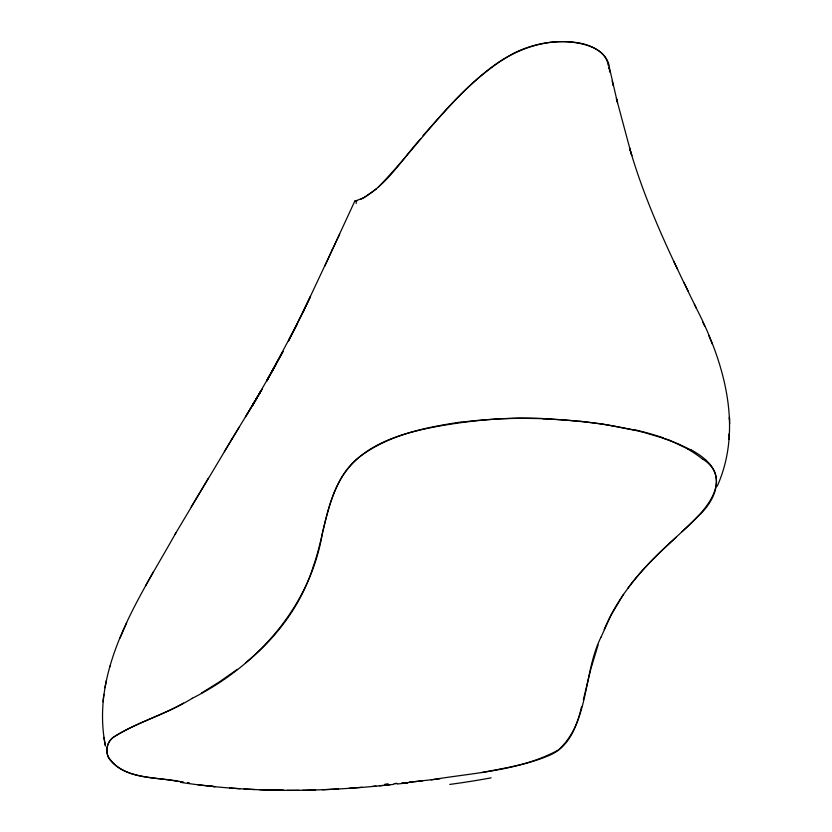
<?xml version="1.0" encoding="UTF-8"?>
<svg xmlns="http://www.w3.org/2000/svg" width="832" height="832" viewBox="0 0 832 832"><rect width="100%" height="100%" fill="white"/><g stroke="black" fill="none" stroke-linecap="round" stroke-linejoin="round"><path stroke-width="1.25" d="M630.77 152.038L631.79 155.511L629.533 147.794C645.559 203.757 670.925 256.308 696.436 308.412C724.11 362.305 743.236 427.898 717.226 486.179M609.513 72.041C611.177 53.924 591.323 44.304 576.056 42.515C554.798 39.697 532.73 43.69 513.614 53.331C477.37 73.195 450.029 105.134 422.999 135.647M729.279 436.02L729.394 433.326L729.061 439.483M176.072 532.542C140.15 596.95 90.178 667.586 105.3 745.285M102.96 701.761L103.823 694.398M106.413 680.399L104.894 687.752M583.367 699.764L590.876 668.772L598.125 644.862M581.568 706.628C577.127 725.92 569.046 747.469 549.151 755.446C527.686 764.65 504.348 768.144 481.562 772.564M110.053 666.63L110.51 665.215M601.016 637.146C583.086 672.89 589.618 721.75 558.397 749.965C519.802 771.046 473.886 772.637 431.257 779.854M601.016 637.198L611.187 614.89L623.47 594.329M126.682 622.742L120.047 638.092M356.855 200.907L354.682 201.375L332.134 250.13L339.622 234.198M604.157 629.595C619.393 592.779 646.974 563.15 676.406 537.077M324.74 266.25L332.207 249.974L302.817 312.499L310.482 296.494L288.434 341.203M295.859 326.352L303.794 310.773M296.223 325.655L288.683 340.371L296.712 324.969L266.666 381.202L283.046 351.458L267.114 380.068M153.369 571.844L145.579 585.801M267.727 378.924L275.798 364.718L252.242 405.974L260.322 391.914M174.866 534.602L232.357 438.412M261.102 390.614L252.907 404.57L262.07 389.22L245.502 416.894M208.322 478.296L191.183 506.896M224.318 451.672L239.252 427.034M246.449 415.199L254.8 401.471L231.057 440.554M627.91 588.234C647.66 560.945 674.43 540.124 697.892 516.287C714.917 501.686 726.898 474.271 703.05 459.337M420.857 138.486C401.908 159.505 386.599 185.744 360.828 199.295M681.97 531.7C700.575 515.195 733.46 483.954 705.734 460.065M378.061 187.346C418.434 145.964 450.455 95.753 498.566 62.244C521.29 47.403 549.349 38.199 576.607 42.827C589.67 45.042 605.831 50.263 608.202 65.343M245.471 662.938C276.63 637.77 301.766 604.334 313.498 565.76C323.742 536.817 325.593 504.899 341.286 477.974C362.201 443.05 405.059 432.068 442.499 425.506C479.69 419.203 517.535 416.291 555.194 419.349A188.885 63.222 1.2 0 1 570.107 420.451L587.652 422.24A188.094 62.962 1.1 0 1 615.67 426.379L631.509 429.53A188.833 63.159 1.1 0 1 644.041 432.484L669.022 439.93L688.085 449.082M376.47 188.812L363.958 197.642L354.546 201.334L356.439 201.386M237.338 669.323L219.638 681.741L201.406 693.087M192.182 698.35C257.4 665.631 310.617 606.008 322.504 532.522C328.9 505.648 336.024 476.32 358.322 457.87C387.566 434.98 425.339 427.326 461.25 422.001M192.358 698.266C167.409 713.731 138.476 721.49 113.693 737.038C106.798 741.718 104.936 751.41 108.971 758.545C124.342 779.21 154.918 776.734 177.996 781.456M183.487 703.092C161.127 716.123 135.554 722.935 113.828 736.986C107.463 741.239 105.113 749.913 108.326 756.829C123.427 780.634 157.674 776.547 181.886 781.903M439.993 778.794L408.938 782.267M404.321 783.245L407.898 782.839M354.63 201.386L356.554 201.323M407.794 782.86L397.134 784.035M422.698 780.842L409.084 782.267M386.308 785.117L393.526 784.41M379.454 785.762L382.97 785.418M401.69 782.985L405.215 782.631M180.669 782.382C249.922 792.938 320.403 792.199 389.917 784.774M372.434 786.417L375.939 786.094M394.358 783.661L396.791 783.442M394.129 783.65L396.583 783.432M384.696 784.503L388.294 784.202M384.384 784.482L388.014 784.181M362.003 787.301L349.045 788.268M338.51 788.954L322.421 789.766M495.175 418.954L518.981 418.257L543.327 418.631M302.661 790.327L305.063 790.254M306.124 790.254L315.619 790.015M299.25 790.369L286.946 790.39M270.712 790.109L283.878 790.358L259.719 789.714M277.69 790.234L280.873 790.306M244.036 788.934L254.779 789.526M229.757 787.977L239.99 788.705M187.574 782.517L189.186 782.683M207.48 785.866L215.114 786.656L197.798 784.722M183.56 782.09L179.951 781.685M579.602 421.138L602.763 424.06L634.712 430.165M662.345 437.913L677.934 443.737L691.028 449.956M694.429 304.325L696.436 308.412M702.676 321.942L704.61 326.071M688.106 291.013L683.998 282.537M677.622 269.36L673.504 260.759M712.421 344.313L708.718 335.39M630.542 151.206L616.398 98.415L617.583 102.918M617.094 101.119L609.887 69.722M612.165 80.912L613.153 85.394L612.633 83.023M105.446 746.086L103.886 737.381M608.556 67.101L608.837 68.91M729.55 419.848L729.414 417.383L729.706 423.613M635.305 429.884A186.857 60.362 1.6 0 1 662.979 437.715M691.246 449.925A162.864 50.482 2.4 0 1 705.879 460.054M461.521 422.188A163.998 51.386 1.2 0 1 495.331 419.162M543.286 418.891A188.115 61.318 1.3 0 1 579.415 421.377M356.221 203.497A340.662 20.779 -42.4 0 1 356.481 201.24M491.109 777.847A1719.858 502.237 21.1 0 1 449.779 784.42M687.814 449.124A231.733 70.772 3.1 0 1 702.832 459.347"/></g></svg>
